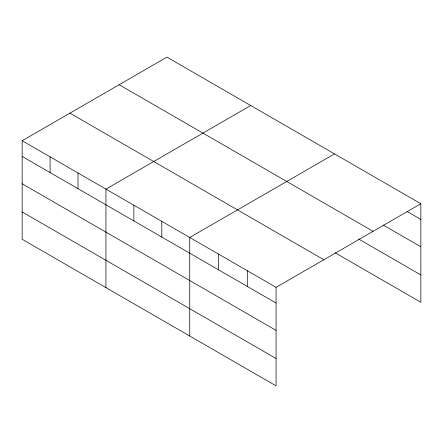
<?xml version="1.0" encoding="UTF-8"?>
<svg xmlns="http://www.w3.org/2000/svg" width="443" height="443" viewBox="0 0 443 443"><rect width="100%" height="100%" fill="white"/><g stroke="black" fill="none" stroke-linecap="round" stroke-linejoin="round"><path stroke-width="0.66" d="M276.067 330.367L276.067 287.33L22.15 140.73L22.15 239.259L276.067 385.859L276.067 330.367L22.15 183.767M335.107 252.765L420.85 302.27L420.85 203.741L166.933 57.141L22.15 140.73M250.727 105.517L105.943 189.106L105.943 287.64M334.52 153.898L189.737 237.487L189.737 336.015M276.067 287.33L420.85 203.741M407.344 211.649L420.85 219.446M383.261 225.077L420.85 246.779M119.156 84.724L373.072 231.324M358.597 238.999L420.85 274.937M69.928 113.148L323.844 259.748M22.15 156.434L276.067 303.034M22.15 211.926L276.067 358.525M247.294 270.717L247.294 286.422M218.515 254.099L218.515 269.804M161.806 221.362L161.806 237.066M133.875 205.236L133.875 220.941M78.012 172.98L78.012 188.69M50.081 156.855L50.081 172.56"/></g></svg>
